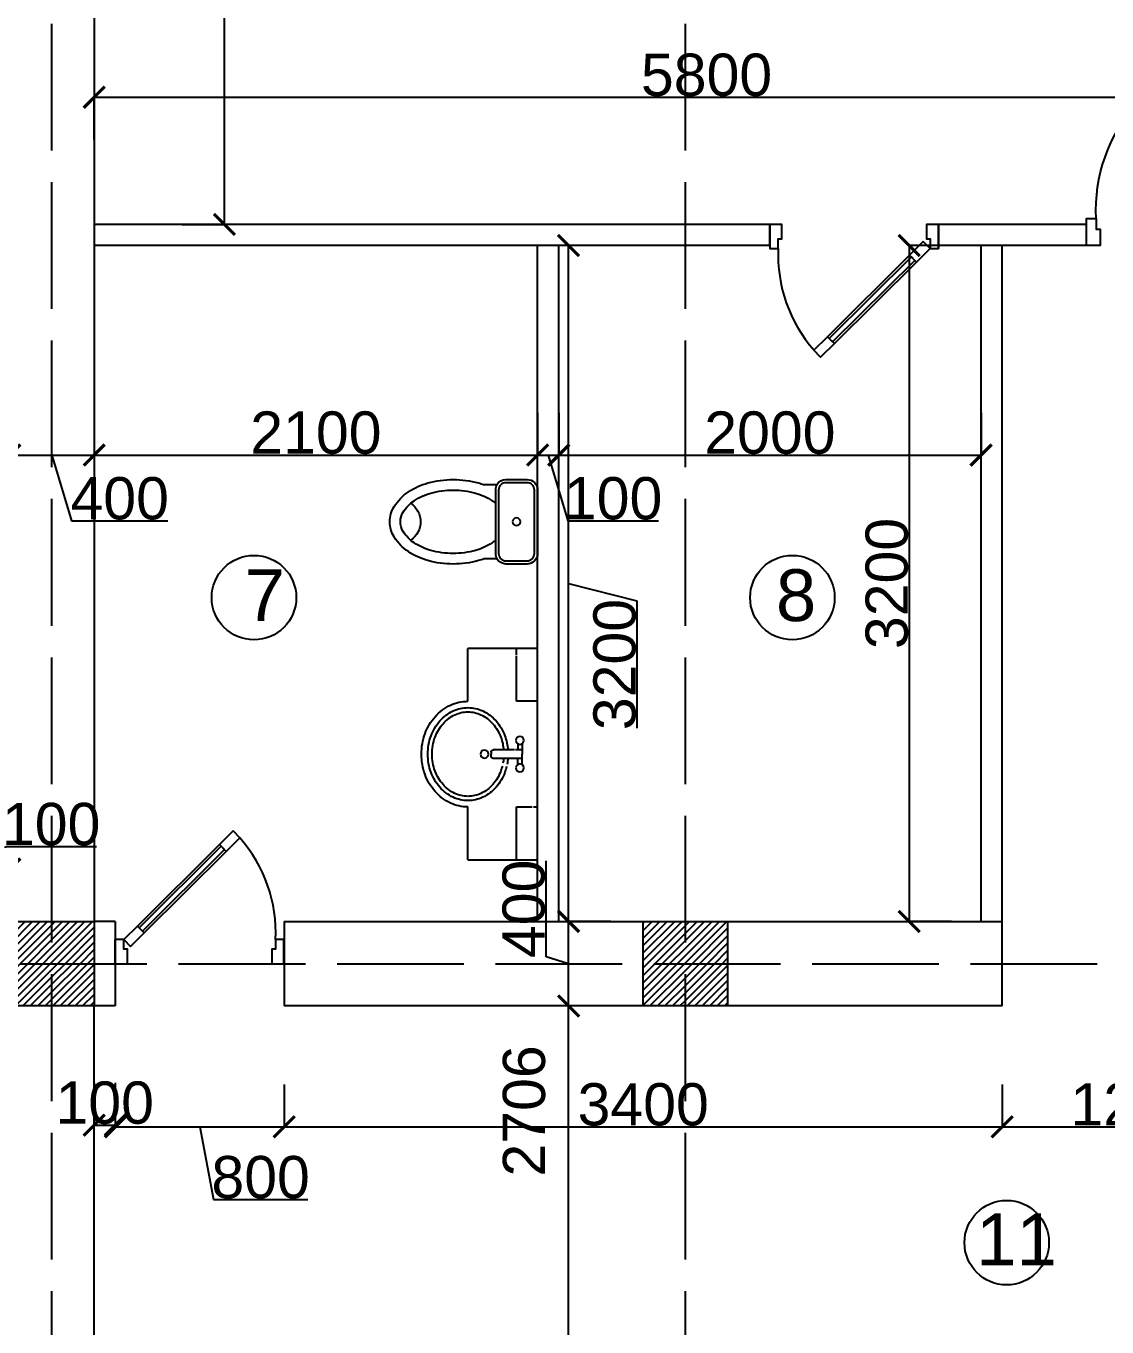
# Model space of a CAD drawing. Header units: millimetres. Extents: x -4280 to 435011, y -161394 to 27828.
# Drawn here: x 16597 to 21716, y 10989 to 17148 of the extents above; entities that cross this region are included whole.
import ezdxf

# ---------------------------------------------------------------- set-up
doc = ezdxf.new("R2010")
doc.units = ezdxf.units.MM
doc.header["$MEASUREMENT"] = 0
doc.linetypes.add('ACAD_ISO02W100', pattern=[15, 12, -3])
for name, color, linetype in [('Fasad bokovoy', 7, 'Continuous'), ('Plan 1', 7, 'Continuous'), ('SANTEH', 7, 'Continuous')]:
    doc.layers.add(name, color=color, linetype=linetype)
doc.styles.get("Standard").update_dxf_attribs({"font": 'arial.ttf'})
doc.dimstyles.new('GOST', dxfattribs={"dimtxt": 200, "dimasz": 100, "dimexe": 0.18, "dimexo": 0.06, "dimgap": 3, "dimtad": 1, "dimdec": 0, "dimzin": 0, "dimdsep": 46, "dimtxsty": 'Standard', "dimblk": 'ARCHTICK', "dimcen": 0.09, "dimclrt": 256, "dimadec": 0, "dimazin": 0, "dimtfac": 1, "dimtdec": 0, "dimtofl": 0, "dimtmove": 0, "dimatfit": 3, "dimldrblk": 'ARCHTICK', "dimfxl": 200, "dimfxlon": 1, "dimtolj": 1, "dimtzin": 0, "dimarcsym": 0})
pattern_1 = [(45, (58686.625, 2995.274), (-17.67767, 17.67767), [])]

# ---------------------------------------------------------------- blocks, each defined once
blk = doc.blocks.new('A$C3C032968')
for p, q in [((0, 0), (0, 100)), ((0, 100), (0, 0)), ((700, 0), (700, 100)), ((700, 0), (700, 100))]:
    blk.add_line(p, q)
for points in [[(517.5, 522.4), (460.7, 466.1), (432.5, 494.5), (489.3, 550.8)], [(120, 128), (460.7, 466.1), (432.5, 494.5), (91.8, 156.4)], [(112.9, 135.1), (453.6, 473.2), (439.5, 487.4), (98.8, 149.3)], [(63.2, 71.6), (120, 128), (91.8, 156.4), (35, 100)], [(35, 100), (0, 100), (0, 0), (50, 0), (50, 50), (50, 60), (35, 60)], [(665, 100), (665, 60), (650, 60), (650, 50), (650, 0), (700, 0), (700, 100)]]:
    blk.add_lwpolyline(points, close=True)
blk.add_arc((72.4, 128.7), 593.3, 357.2313, 41.4937)
blk = doc.blocks.new('K10-44')
for points in [[(-182, 222.6, 0.020439), (-174, 197.6), (-174, 134.8, 0.262987), (-198.2, 92), (-198.2, -8, 0.414214), (-148.2, -58), (151.8, -58, 0.414214), (201.8, -8), (201.8, 92, 0.262987), (177.6, 134.8), (177.6, 197.6, 0.020439), (185.6, 222.6, 0.067459), (201.8, 342, 0.067459), (185.6, 461.3, 0.079812), (143.2, 554.1, 0.107118), (73.7, 621.5, 0.139889), (1.8, 642, 0.139889), (-70.1, 621.5, 0.107118), (-139.6, 554.1, 0.079812), (-182, 461.3, 0.067459), (-198.2, 342, 0.067459)], [(-148.2, 127), (151.8, 127, -0.414214), (186.8, 92), (186.8, -8, -0.414214), (151.8, -43), (-148.2, -43, -0.414214), (-183.2, -8), (-183.2, 92, -0.414214)]]:
    blk.add_lwpolyline(points, format="xyb", close=True)
for points in [[(89.9, 142, 0.027307), (101.6, 157.6, 0.079812), (137.4, 235.9, 0.067459), (151.8, 342, 0.067459), (137.4, 448, 0.079812), (101.6, 526.4, 0.107118), (47.3, 579, 0.139889), (1.8, 592, 0.139889), (-43.7, 579, 0.107118), (-98, 526.4, 0.079812), (-133.8, 448, 0.067459), (-148.2, 342, 0.067459), (-133.8, 235.9, 0.079812), (-98, 157.6, 0.027307), (-86.4, 142, 0.139889)], [(-174, 134.8, -0.136371), (-148.2, 142), (151.8, 142, -0.136371), (177.6, 134.8)]]:
    blk.add_lwpolyline(points, format="xyb")
blk.add_circle((1.8, 42), 18.3)
blk.add_arc((1.8, 601.6), 105.3, 213.89944, 326.10056)
blk = doc.blocks.new('s_20')
at = {"layer": 'SANTEH'}
for p, q in [((-1000, 0), (0, 0)), ((-1000, -330), (-1000, 0)), ((-750, -19.1), (-750, 0)), ((-250, 0), (-250, -100)), ((0, 0), (0, -330)), ((-750, -100), (-750, -25.2)), ((-1000, -100), (-750, -100)), ((-549.4, -73.3), (-500, -73.3)), ((-548.8, -93.3), (-520, -93.3)), ((-520, -73.3), (-520, -210.3)), ((-450.6, -73.3), (-500, -73.3)), ((-480, -73.3), (-480, -105)), ((-451.2, -93.3), (-480, -93.3)), ((-480, -109.1), (-480, -210.3)), ((-250, -100), (-34.7, -100)), ((-30.6, -100), (0, -100)), ((-510, -220.3), (-500, -220.3)), ((-490, -220.3), (-500, -220.3)), ((-1000, -330), (-750, -330)), ((-250, -330), (0, -330))]:
    blk.add_line(p, q, dxfattribs=at)
for points in [[(-720, -330, 0.110429), (-704.4, -400, 0.102661), (-657, -463, 0.093298), (-586.8, -504.7, 0.087608), (-500, -520, 0.087608), (-413.2, -504.7, 0.093298), (-343, -463, 0.102661), (-295.6, -400, 0.110429), (-280, -330, 0.110429), (-295.6, -260, 0.102661), (-343, -197, 0.093298), (-413.2, -155.3, 0.067743), (-480, -140.8, 0.087608)], [(-558.6, -146.9, 0.02908), (-586.8, -155.3, 0.093298), (-657, -197, 0.102661), (-704.4, -260, 0.110429), (-720, -330, 0.110429)], [(-700, -330, 0.110429), (-686.3, -391.5, 0.102661), (-643.7, -448, 0.093298), (-580, -485.9, 0.087608), (-500, -500, 0.087608), (-420, -485.9, 0.093298), (-356.3, -448, 0.102661), (-313.7, -391.5, 0.110429), (-300, -330, 0.110429), (-313.7, -268.5, 0.102661), (-356.3, -212, 0.093298), (-420, -174.1, 0.06604), (-480, -160.9, 0.087608)], [(-557.1, -167.1, 0.02562), (-580, -174.1, 0.093298), (-643.7, -212, 0.102661), (-686.3, -268.5, 0.110429), (-700, -330, 0.110429)], [(-520, -140.8, 0.028703), (-548.8, -144.7, 0.093298)], [(-520, -160.9, 0.024746), (-542.9, -164, 0.093298)], [(-750, -330, 0.110429), (-731.5, -412.8, 0.102661), (-676.8, -485.6, 0.093298), (-597.1, -532.9, 0.087608), (-500, -550, 0.087608), (-402.9, -532.9, 0.093298), (-323.2, -485.6, 0.102661), (-268.5, -412.8, 0.110429), (-250, -330, 0.110429)]]:
    blk.add_lwpolyline(points, format="xyb", dxfattribs=at)
for centre in [(-565.1, -83.8), (-434.9, -83.8), (-500, -251.8)]:
    blk.add_circle(centre, 18.9, dxfattribs=at)
for centre, start, end in [((-510, -210.3), 180, 270), ((-490, -210.3), 270, 0)]:
    blk.add_arc(centre, 10, start, end, dxfattribs=at)
blk = doc.blocks.new('_ArchTick')
at = {"color": 0, "linetype": 'ByBlock', "const_width": 0.15}
blk.add_lwpolyline([(-0.5, -0.5), (0.5, 0.5)], dxfattribs=at)
blk = doc.blocks.new('*D17')
at = {"layer": 'Defpoints', "color": 0, "transparency": 16777216}
for p in [(28919.5, 23709.1), (4519.5, 12709.1), (28919.5, 12709.1)]:
    blk.add_point(p, dxfattribs=at)
at = {"layer": 'Plan 1', "color": 0, "lineweight": -2, "transparency": 16777216}
for p, q in [((4519.5, 23509.1), (4519.5, 23709.3)), ((4519.5, 23709.1), (28919.5, 23709.1)), ((28919.5, 23509.1), (28919.5, 23709.3))]:
    blk.add_line(p, q, dxfattribs=at)
at = {"layer": 'Plan 1', "color": 0, "lineweight": -2, "transparency": 16777216, "xscale": 100, "yscale": 100, "zscale": 100, "rotation": 180}
blk.add_blockref('_ArchTick', (4519.5, 23709.1), dxfattribs=at)
at = {"layer": 'Plan 1', "color": 0, "lineweight": -2, "transparency": 16777216, "xscale": 100, "yscale": 100, "zscale": 100}
blk.add_blockref('_ArchTick', (28919.5, 23709.1), dxfattribs=at)
at = {"layer": 'Plan 1', "transparency": 16777216, "insert": (16719.5, 23814.3), "char_height": 200, "attachment_point": 5}
blk.add_mtext('\\A1;24400', dxfattribs=at)
blk = doc.blocks.new('*D383')
at = {"layer": 'Defpoints', "color": 0, "transparency": 16777216}
for p in [(16519.5, 16109.1), (16919.5, 16109.1), (16919.5, 15117.1)]:
    blk.add_point(p, dxfattribs=at)
at = {"layer": 'Fasad bokovoy', "color": 0, "lineweight": -2, "transparency": 16777216}
for p, q in [((16519.5, 15317.1), (16519.5, 15116.9)), ((16919.5, 15317.1), (16919.5, 15116.9)), ((16519.5, 15117.1), (16919.5, 15117.1)), ((16719.5, 15117.1), (16812.8, 14806.1)), ((16812.8, 14806.1), (17268.1, 14806.1))]:
    blk.add_line(p, q, dxfattribs=at)
at = {"layer": 'Fasad bokovoy', "color": 0, "lineweight": -2, "transparency": 16777216, "xscale": 100, "yscale": 100, "zscale": 100, "rotation": 180}
blk.add_blockref('_ArchTick', (16519.5, 15117.1), dxfattribs=at)
at = {"layer": 'Fasad bokovoy', "color": 0, "lineweight": -2, "transparency": 16777216, "xscale": 100, "yscale": 100, "zscale": 100}
blk.add_blockref('_ArchTick', (16919.5, 15117.1), dxfattribs=at)
at = {"layer": 'Fasad bokovoy', "transparency": 16777216, "insert": (17040.4, 14911.2), "char_height": 200, "attachment_point": 5}
blk.add_mtext('\\A1;400', dxfattribs=at)
blk = doc.blocks.new('*D384')
at = {"layer": 'Defpoints', "color": 0, "transparency": 16777216}
for p in [(16919.5, 16109.1), (19019.5, 16109.1), (19019.5, 15117.1)]:
    blk.add_point(p, dxfattribs=at)
at = {"layer": 'Fasad bokovoy', "color": 0, "lineweight": -2, "transparency": 16777216}
for p, q in [((16919.5, 15317.1), (16919.5, 15116.9)), ((19019.5, 15317.1), (19019.5, 15116.9)), ((16919.5, 15117.1), (19019.5, 15117.1))]:
    blk.add_line(p, q, dxfattribs=at)
at = {"layer": 'Fasad bokovoy', "color": 0, "lineweight": -2, "transparency": 16777216, "xscale": 100, "yscale": 100, "zscale": 100, "rotation": 180}
blk.add_blockref('_ArchTick', (16919.5, 15117.1), dxfattribs=at)
at = {"layer": 'Fasad bokovoy', "color": 0, "lineweight": -2, "transparency": 16777216, "xscale": 100, "yscale": 100, "zscale": 100}
blk.add_blockref('_ArchTick', (19019.5, 15117.1), dxfattribs=at)
at = {"layer": 'Fasad bokovoy', "transparency": 16777216, "insert": (17969.5, 15222.2), "char_height": 200, "attachment_point": 5}
blk.add_mtext('\\A1;2100', dxfattribs=at)
blk = doc.blocks.new('*D385')
at = {"layer": 'Defpoints', "color": 0, "transparency": 16777216}
for p in [(19019.5, 16109.1), (19119.5, 16109.1), (19119.5, 15117.1)]:
    blk.add_point(p, dxfattribs=at)
at = {"layer": 'Fasad bokovoy', "color": 0, "lineweight": -2, "transparency": 16777216}
for p, q in [((19019.5, 15317.1), (19019.5, 15116.9)), ((19119.5, 15317.1), (19119.5, 15116.9)), ((19019.5, 15117.1), (19119.5, 15117.1)), ((19069.5, 15117.1), (19162.8, 14806.1)), ((19162.8, 14806.1), (19591.2, 14806.1))]:
    blk.add_line(p, q, dxfattribs=at)
at = {"layer": 'Fasad bokovoy', "color": 0, "lineweight": -2, "transparency": 16777216, "xscale": 100, "yscale": 100, "zscale": 100, "rotation": 180}
blk.add_blockref('_ArchTick', (19019.5, 15117.1), dxfattribs=at)
at = {"layer": 'Fasad bokovoy', "color": 0, "lineweight": -2, "transparency": 16777216, "xscale": 100, "yscale": 100, "zscale": 100}
blk.add_blockref('_ArchTick', (19119.5, 15117.1), dxfattribs=at)
at = {"layer": 'Fasad bokovoy', "transparency": 16777216, "insert": (19377, 14911.2), "char_height": 200, "attachment_point": 5}
blk.add_mtext('\\A1;100', dxfattribs=at)
blk = doc.blocks.new('*D386')
at = {"layer": 'Defpoints', "color": 0, "transparency": 16777216}
for p in [(19119.5, 16109.1), (21119.5, 16109.1), (21119.5, 15117.1)]:
    blk.add_point(p, dxfattribs=at)
at = {"layer": 'Fasad bokovoy', "color": 0, "lineweight": -2, "transparency": 16777216}
for p, q in [((19119.5, 15317.1), (19119.5, 15116.9)), ((21119.5, 15317.1), (21119.5, 15116.9)), ((19119.5, 15117.1), (21119.5, 15117.1))]:
    blk.add_line(p, q, dxfattribs=at)
at = {"layer": 'Fasad bokovoy', "color": 0, "lineweight": -2, "transparency": 16777216, "xscale": 100, "yscale": 100, "zscale": 100, "rotation": 180}
blk.add_blockref('_ArchTick', (19119.5, 15117.1), dxfattribs=at)
at = {"layer": 'Fasad bokovoy', "color": 0, "lineweight": -2, "transparency": 16777216, "xscale": 100, "yscale": 100, "zscale": 100}
blk.add_blockref('_ArchTick', (21119.5, 15117.1), dxfattribs=at)
at = {"layer": 'Fasad bokovoy', "transparency": 16777216, "insert": (20119.5, 15222.2), "char_height": 200, "attachment_point": 5}
blk.add_mtext('\\A1;2000', dxfattribs=at)
blk = doc.blocks.new('*D388')
at = {"layer": 'Defpoints', "color": 0, "transparency": 16777216}
for p in [(19166.3, 12509.1), (19519.5, 12509.1), (19519.5, 9803.5)]:
    blk.add_point(p, dxfattribs=at)
at = {"layer": 'Fasad bokovoy', "color": 0, "lineweight": -2, "transparency": 16777216}
for p, q in [((19366.3, 12509.1), (19166.1, 12509.1)), ((19166.3, 9803.5), (19166.3, 12509.1)), ((19366.3, 9803.5), (19166.1, 9803.5))]:
    blk.add_line(p, q, dxfattribs=at)
at = {"layer": 'Fasad bokovoy', "color": 0, "lineweight": -2, "transparency": 16777216, "xscale": 100, "yscale": 100, "zscale": 100}
for p, rotation in [((19166.3, 12509.1), 90), ((19166.3, 9803.5), 270)]:
    blk.add_blockref('_ArchTick', p, dxfattribs=dict(at, rotation=rotation))
at = {"layer": 'Fasad bokovoy', "transparency": 16777216, "insert": (18956.1, 12012.2), "char_height": 200, "attachment_point": 5, "rotation": 90}
blk.add_mtext('\\A1;2706', dxfattribs=at)
blk = doc.blocks.new('*D389')
at = {"layer": 'Defpoints', "color": 0, "transparency": 16777216}
for p in [(19166.3, 12909.1), (19519.5, 12909.1), (19519.5, 12509.1)]:
    blk.add_point(p, dxfattribs=at)
at = {"layer": 'Fasad bokovoy', "color": 0, "lineweight": -2, "transparency": 16777216}
for p, q in [((19059.5, 12741.2), (19059.5, 13196.4)), ((19366.3, 12909.1), (19166.1, 12909.1)), ((19166.3, 12509.1), (19166.3, 12909.1)), ((19166.3, 12709.1), (19059.5, 12741.2)), ((19366.3, 12509.1), (19166.1, 12509.1))]:
    blk.add_line(p, q, dxfattribs=at)
at = {"layer": 'Fasad bokovoy', "color": 0, "lineweight": -2, "transparency": 16777216, "xscale": 100, "yscale": 100, "zscale": 100}
for p, rotation in [((19166.3, 12909.1), 90), ((19166.3, 12509.1), 270)]:
    blk.add_blockref('_ArchTick', p, dxfattribs=dict(at, rotation=rotation))
at = {"layer": 'Fasad bokovoy', "transparency": 16777216, "insert": (18954.4, 12968.8), "char_height": 200, "attachment_point": 5, "rotation": 90}
blk.add_mtext('\\A1;400', dxfattribs=at)
blk = doc.blocks.new('*D390')
at = {"layer": 'Defpoints', "color": 0, "transparency": 16777216}
for p in [(19166.1, 16109.1), (19166.1, 16109.1), (19166.1, 12909.1)]:
    blk.add_point(p, dxfattribs=at)
at = {"layer": 'Fasad bokovoy', "color": 0, "lineweight": -2, "transparency": 16777216}
for p, q in [((19166.1, 16109.1), (19166.3, 16109.1)), ((19166.1, 12909.1), (19166.1, 16109.1)), ((19166.1, 14509.1), (19489.9, 14426.7)), ((19489.9, 14426.7), (19489.9, 13824.2)), ((19166.1, 12909.1), (19166.3, 12909.1))]:
    blk.add_line(p, q, dxfattribs=at)
at = {"layer": 'Fasad bokovoy', "color": 0, "lineweight": -2, "transparency": 16777216, "xscale": 100, "yscale": 100, "zscale": 100}
for p, rotation in [((19166.1, 16109.1), 90), ((19166.1, 12909.1), 270)]:
    blk.add_blockref('_ArchTick', p, dxfattribs=dict(at, rotation=rotation))
at = {"layer": 'Fasad bokovoy', "transparency": 16777216, "insert": (19384.8, 14125.4), "char_height": 200, "attachment_point": 5, "rotation": 90}
blk.add_mtext('\\A1;3200', dxfattribs=at)
blk = doc.blocks.new('*D393')
at = {"layer": 'Defpoints', "color": 0, "transparency": 16777216}
for p in [(21119.5, 16109.1), (20779.1, 12909.1), (21119.5, 12909.1)]:
    blk.add_point(p, dxfattribs=at)
at = {"layer": 'Fasad bokovoy', "color": 0, "lineweight": -2, "transparency": 16777216}
for p, q in [((20979.1, 16109.1), (20778.9, 16109.1)), ((20779.1, 16109.1), (20779.1, 12909.1)), ((20979.1, 12909.1), (20778.9, 12909.1))]:
    blk.add_line(p, q, dxfattribs=at)
at = {"layer": 'Fasad bokovoy', "color": 0, "lineweight": -2, "transparency": 16777216, "xscale": 100, "yscale": 100, "zscale": 100}
for p, rotation in [((20779.1, 16109.1), 90), ((20779.1, 12909.1), 270)]:
    blk.add_blockref('_ArchTick', p, dxfattribs=dict(at, rotation=rotation))
at = {"layer": 'Fasad bokovoy', "transparency": 16777216, "insert": (20673.9, 14509.1), "char_height": 200, "attachment_point": 5, "rotation": 90}
blk.add_mtext('\\A1;3200', dxfattribs=at)
blk = doc.blocks.new('*D581')
at = {"layer": 'Defpoints', "color": 0, "transparency": 16777216}
for p in [(16919.5, 20509.1), (17536.4, 20509.1), (16919.5, 16209.1)]:
    blk.add_point(p, dxfattribs=at)
at = {"layer": 'Fasad bokovoy', "color": 0, "lineweight": -2, "transparency": 16777216}
for p, q in [((17336.4, 20509.1), (17536.6, 20509.1)), ((17536.4, 16209.1), (17536.4, 20509.1)), ((17336.4, 16209.1), (17536.6, 16209.1))]:
    blk.add_line(p, q, dxfattribs=at)
at = {"layer": 'Fasad bokovoy', "color": 0, "lineweight": -2, "transparency": 16777216, "xscale": 100, "yscale": 100, "zscale": 100}
for p, rotation in [((17536.4, 20509.1), 90), ((17536.4, 16209.1), 270)]:
    blk.add_blockref('_ArchTick', p, dxfattribs=dict(at, rotation=rotation))
at = {"layer": 'Fasad bokovoy', "transparency": 16777216, "insert": (17431.2, 18359.1), "char_height": 200, "attachment_point": 5, "rotation": 90}
blk.add_mtext('\\A1;4300', dxfattribs=at)
blk = doc.blocks.new('*D586')
at = {"layer": 'Defpoints', "color": 0, "transparency": 16777216}
for p in [(22719.5, 16811), (16919.5, 16209.1), (22719.5, 16209.1)]:
    blk.add_point(p, dxfattribs=at)
at = {"layer": 'Fasad bokovoy', "color": 0, "lineweight": -2, "transparency": 16777216}
for p, q in [((16919.5, 16611), (16919.5, 16811.1)), ((16919.5, 16811), (22719.5, 16811)), ((22719.5, 16611), (22719.5, 16811.1))]:
    blk.add_line(p, q, dxfattribs=at)
at = {"layer": 'Fasad bokovoy', "color": 0, "lineweight": -2, "transparency": 16777216, "xscale": 100, "yscale": 100, "zscale": 100, "rotation": 180}
blk.add_blockref('_ArchTick', (16919.5, 16811), dxfattribs=at)
at = {"layer": 'Fasad bokovoy', "color": 0, "lineweight": -2, "transparency": 16777216, "xscale": 100, "yscale": 100, "zscale": 100}
blk.add_blockref('_ArchTick', (22719.5, 16811), dxfattribs=at)
at = {"layer": 'Fasad bokovoy', "transparency": 16777216, "insert": (19819.5, 16916.1), "char_height": 200, "attachment_point": 5}
blk.add_mtext('\\A1;5800', dxfattribs=at)
blk = doc.blocks.new('*D611')
at = {"layer": 'Defpoints', "color": 0, "transparency": 16777216}
for p in [(16519.5, 13157), (16419.5, 12909.1), (16519.5, 12909.1)]:
    blk.add_point(p, dxfattribs=at)
at = {"layer": 'Fasad bokovoy', "color": 0, "lineweight": -2, "transparency": 16777216}
for p, q in [((16469.5, 13157), (16501.5, 13263.8)), ((16501.5, 13263.8), (16929.9, 13263.8)), ((16419.5, 12957), (16419.5, 13157.2)), ((16419.5, 13157), (16519.5, 13157)), ((16519.5, 12957), (16519.5, 13157.2))]:
    blk.add_line(p, q, dxfattribs=at)
at = {"layer": 'Fasad bokovoy', "color": 0, "lineweight": -2, "transparency": 16777216, "xscale": 100, "yscale": 100, "zscale": 100, "rotation": 180}
blk.add_blockref('_ArchTick', (16419.5, 13157), dxfattribs=at)
at = {"layer": 'Fasad bokovoy', "color": 0, "lineweight": -2, "transparency": 16777216, "xscale": 100, "yscale": 100, "zscale": 100}
blk.add_blockref('_ArchTick', (16519.5, 13157), dxfattribs=at)
at = {"layer": 'Fasad bokovoy', "transparency": 16777216, "insert": (16715.7, 13369), "char_height": 200, "attachment_point": 5}
blk.add_mtext('\\A1;100', dxfattribs=at)
blk = doc.blocks.new('*D615')
at = {"layer": 'Defpoints', "color": 0, "transparency": 16777216}
for p in [(16919.5, 12509.1), (17019.5, 12509.1), (17019.5, 11945.1)]:
    blk.add_point(p, dxfattribs=at)
at = {"layer": 'Fasad bokovoy', "color": 0, "lineweight": -2, "transparency": 16777216}
for p, q in [((16919.5, 12145.1), (16919.5, 11944.9)), ((17019.5, 12145.1), (17019.5, 11944.9)), ((16919.5, 11945.1), (17019.5, 11945.1))]:
    blk.add_line(p, q, dxfattribs=at)
at = {"layer": 'Fasad bokovoy', "color": 0, "lineweight": -2, "transparency": 16777216, "xscale": 100, "yscale": 100, "zscale": 100, "rotation": 180}
blk.add_blockref('_ArchTick', (16919.5, 11945.1), dxfattribs=at)
at = {"layer": 'Fasad bokovoy', "color": 0, "lineweight": -2, "transparency": 16777216, "xscale": 100, "yscale": 100, "zscale": 100}
blk.add_blockref('_ArchTick', (17019.5, 11945.1), dxfattribs=at)
at = {"layer": 'Fasad bokovoy', "transparency": 16777216, "insert": (16969.5, 12050.2), "char_height": 200, "attachment_point": 5}
blk.add_mtext('\\A1;100', dxfattribs=at)
blk = doc.blocks.new('*D616')
at = {"layer": 'Defpoints', "color": 0, "transparency": 16777216}
for p in [(17019.5, 12509.1), (17819.5, 12509.1), (17819.5, 11936.9)]:
    blk.add_point(p, dxfattribs=at)
at = {"layer": 'Fasad bokovoy', "color": 0, "lineweight": -2, "transparency": 16777216}
for p, q in [((17019.5, 12136.9), (17019.5, 11936.8)), ((17819.5, 12136.9), (17819.5, 11936.8)), ((17019.5, 11936.9), (17819.5, 11936.9)), ((17419.5, 11936.9), (17483.9, 11592.4)), ((17483.9, 11592.4), (17931.4, 11592.4))]:
    blk.add_line(p, q, dxfattribs=at)
at = {"layer": 'Fasad bokovoy', "color": 0, "lineweight": -2, "transparency": 16777216, "xscale": 100, "yscale": 100, "zscale": 100, "rotation": 180}
blk.add_blockref('_ArchTick', (17019.5, 11936.9), dxfattribs=at)
at = {"layer": 'Fasad bokovoy', "color": 0, "lineweight": -2, "transparency": 16777216, "xscale": 100, "yscale": 100, "zscale": 100}
blk.add_blockref('_ArchTick', (17819.5, 11936.9), dxfattribs=at)
at = {"layer": 'Fasad bokovoy', "transparency": 16777216, "insert": (17707.7, 11697.5), "char_height": 200, "attachment_point": 5}
blk.add_mtext('\\A1;800', dxfattribs=at)
blk = doc.blocks.new('*D617')
at = {"layer": 'Defpoints', "color": 0, "transparency": 16777216}
for p in [(17819.5, 12509.1), (21219.5, 12509.1), (21219.5, 11936.9)]:
    blk.add_point(p, dxfattribs=at)
at = {"layer": 'Fasad bokovoy', "color": 0, "lineweight": -2, "transparency": 16777216}
for p, q in [((17819.5, 12136.9), (17819.5, 11936.8)), ((21219.5, 12136.9), (21219.5, 11936.8)), ((17819.5, 11936.9), (21219.5, 11936.9))]:
    blk.add_line(p, q, dxfattribs=at)
at = {"layer": 'Fasad bokovoy', "color": 0, "lineweight": -2, "transparency": 16777216, "xscale": 100, "yscale": 100, "zscale": 100, "rotation": 180}
blk.add_blockref('_ArchTick', (17819.5, 11936.9), dxfattribs=at)
at = {"layer": 'Fasad bokovoy', "color": 0, "lineweight": -2, "transparency": 16777216, "xscale": 100, "yscale": 100, "zscale": 100}
blk.add_blockref('_ArchTick', (21219.5, 11936.9), dxfattribs=at)
at = {"layer": 'Fasad bokovoy', "transparency": 16777216, "insert": (19519.5, 12042.1), "char_height": 200, "attachment_point": 5}
blk.add_mtext('\\A1;3400', dxfattribs=at)
blk = doc.blocks.new('*D618')
at = {"layer": 'Defpoints', "color": 0, "transparency": 16777216}
for p in [(21219.5, 12509.1), (22487.8, 11936.9), (22487.8, 11109.1)]:
    blk.add_point(p, dxfattribs=at)
at = {"layer": 'Fasad bokovoy', "color": 0, "lineweight": -2, "transparency": 16777216}
for p, q in [((21219.5, 12136.9), (21219.5, 11936.8)), ((21219.5, 11936.9), (22487.8, 11936.9)), ((22487.8, 11736.9), (22487.8, 11937.1))]:
    blk.add_line(p, q, dxfattribs=at)
at = {"layer": 'Fasad bokovoy', "color": 0, "lineweight": -2, "transparency": 16777216, "xscale": 100, "yscale": 100, "zscale": 100, "rotation": 180}
blk.add_blockref('_ArchTick', (21219.5, 11936.9), dxfattribs=at)
at = {"layer": 'Fasad bokovoy', "color": 0, "lineweight": -2, "transparency": 16777216, "xscale": 100, "yscale": 100, "zscale": 100}
blk.add_blockref('_ArchTick', (22487.8, 11936.9), dxfattribs=at)
at = {"layer": 'Fasad bokovoy', "transparency": 16777216, "insert": (21853.7, 12042.1), "char_height": 200, "attachment_point": 5}
blk.add_mtext('\\A1;1268', dxfattribs=at)

msp = doc.modelspace()

# ---------------------------------------------------------------- hatches: boundary and pattern name
at = {"layer": 'Plan 1'}
h = msp.add_hatch(dxfattribs=at)
h.set_pattern_fill('ANSI31', color=1, scale=200)
h.set_pattern_definition(pattern_1)
h.paths.add_polyline_path([(10519.5, 12709.1), (10519.5, 12909.1), (10319.5, 12909.1), (10319.5, 12709.1)], flags=16)
h.paths.add_polyline_path([(10319.5, 12909.1), (10319.5, 12709.1), (10719.5, 12709.1), (10719.5, 12909.1)], flags=17)
h.paths.add_polyline_path([(10319.5, 12509.1), (10519.5, 12509.1), (10519.5, 12909.1), (10319.5, 12909.1)], flags=17)
h.paths.add_polyline_path([(10719.5, 12909.1), (10319.5, 12909.1), (10319.5, 12509.1), (10719.5, 12509.1)])
h.paths.add_polyline_path([(13719.5, 12909.1), (13519.5, 12909.1), (13519.5, 12709.1), (13719.5, 12709.1)], flags=16)
h.paths.add_polyline_path([(13919.5, 12709.1), (13919.5, 12909.1), (13519.5, 12909.1), (13519.5, 12709.1)], flags=17)
h.paths.add_polyline_path([(13519.5, 12509.1), (13719.5, 12509.1), (13719.5, 12909.1), (13519.5, 12909.1)], flags=17)
h.paths.add_polyline_path([(13919.5, 12909.1), (13519.5, 12909.1), (13519.5, 12509.1), (13919.5, 12509.1)])
h.paths.add_polyline_path([(16519.5, 12909.1), (16519.5, 12709.1), (16719.5, 12709.1), (16719.5, 12909.1)], flags=16)
h.paths.add_polyline_path([(16919.5, 12909.1), (16519.5, 12909.1), (16519.5, 12709.1), (16919.5, 12709.1)], flags=17)
h.paths.add_polyline_path([(16719.5, 12909.1), (16519.5, 12909.1), (16519.5, 12509.1), (16719.5, 12509.1)], flags=16)
h.paths.add_polyline_path([(16919.5, 12909.1), (16519.5, 12909.1), (16519.5, 12509.1), (16919.5, 12509.1)])
h.paths.add_polyline_path([(19719.5, 12909.1), (19519.5, 12909.1), (19519.5, 12709.1), (19719.5, 12709.1)], flags=16)
h.paths.add_polyline_path([(19919.5, 12909.1), (19519.5, 12909.1), (19519.5, 12709.1), (19919.5, 12709.1)], flags=17)
h.paths.add_polyline_path([(19719.5, 12909.1), (19519.5, 12909.1), (19519.5, 12509.1), (19719.5, 12509.1)], flags=16)
h.paths.add_polyline_path([(19919.5, 12909.1), (19519.5, 12909.1), (19519.5, 12509.1), (19919.5, 12509.1)])
h.paths.add_polyline_path([(22919.5, 12909.1), (22719.5, 12909.1), (22719.5, 12709.1), (22919.5, 12709.1)], flags=16)
h.paths.add_polyline_path([(22719.5, 12909.1), (22719.5, 12709.1), (23119.5, 12709.1), (23119.5, 12909.1)], flags=17)
h.paths.add_polyline_path([(22719.5, 12509.1), (22919.5, 12509.1), (22919.5, 12909.1), (22719.5, 12909.1)], flags=17)
h.paths.add_polyline_path([(23119.5, 12909.1), (22719.5, 12909.1), (22719.5, 12509.1), (23119.5, 12509.1)])
h.paths.add_polyline_path([(27119.5, 12909.1), (27119.5, 12709.1), (27319.5, 12709.1), (27319.5, 12909.1)], flags=0)
h.paths.add_polyline_path([(27519.5, 12709.1), (27519.5, 12909.1), (27319.5, 12909.1), (27319.5, 12709.1)], flags=17)
h.paths.add_polyline_path([(27319.5, 12909.1), (27119.5, 12909.1), (27119.5, 12509.1), (27319.5, 12509.1)], flags=16)
h.paths.add_polyline_path([(27519.5, 12909.1), (27119.5, 12909.1), (27119.5, 12509.1), (27519.5, 12509.1)])
h.paths.add_polyline_path([(27319.5, 6509.1), (27319.5, 6709.1), (27119.5, 6709.1), (27119.5, 6509.1)], flags=0)
h.paths.add_polyline_path([(27519.5, 6509.1), (27519.5, 6709.1), (27119.5, 6709.1), (27119.5, 6509.1)], flags=0)
h.paths.add_polyline_path([(27319.5, 6709.1), (27119.5, 6709.1), (27119.5, 6309.1), (27319.5, 6309.1)], flags=16)
h.paths.add_polyline_path([(27519.5, 6709.1), (27119.5, 6709.1), (27119.5, 6309.1), (27519.5, 6309.1)])
h.paths.add_polyline_path([(22919.5, 6709.1), (22719.5, 6709.1), (22719.5, 6509.1), (22919.5, 6509.1)], flags=16)
h.paths.add_polyline_path([(23119.5, 6509.1), (23119.5, 6709.1), (22719.5, 6709.1), (22719.5, 6509.1)], flags=17)
h.paths.add_polyline_path([(22919.5, 6709.1), (22719.5, 6709.1), (22719.5, 6309.1), (22919.5, 6309.1)], flags=0)
h.paths.add_polyline_path([(23119.5, 6309.1), (23119.5, 6709.1), (22719.5, 6709.1), (22719.5, 6309.1)])
h.paths.add_polyline_path([(19519.5, 4709.1), (19519.5, 4509.1), (19719.5, 4509.1), (19719.5, 4709.1)], flags=0)
h.paths.add_polyline_path([(19719.5, 4509.1), (19919.5, 4509.1), (19919.5, 4709.1), (19719.5, 4709.1)], flags=16)
h.paths.add_polyline_path([(19719.5, 4709.1), (19519.5, 4709.1), (19519.5, 4309.1), (19719.5, 4309.1)], flags=0)
h.paths.add_polyline_path([(19919.5, 4709.1), (19519.5, 4709.1), (19519.5, 4309.1), (19919.5, 4309.1)])
h.paths.add_polyline_path([(16719.5, 4509.1), (16719.5, 4709.1), (16519.5, 4709.1), (16519.5, 4509.1)], flags=16)
h.paths.add_polyline_path([(16919.5, 4509.1), (16919.5, 4709.1), (16519.5, 4709.1), (16519.5, 4509.1)], flags=17)
h.paths.add_polyline_path([(16719.5, 4709.1), (16519.5, 4709.1), (16519.5, 4309.1), (16719.5, 4309.1)], flags=16)
h.paths.add_polyline_path([(16919.5, 4309.1), (16919.5, 4709.1), (16519.5, 4709.1), (16519.5, 4309.1)])
h.paths.add_polyline_path([(13519.5, 4709.1), (13519.5, 4509.1), (13719.5, 4509.1), (13719.5, 4709.1)], flags=0)
h.paths.add_polyline_path([(13719.5, 4509.1), (13919.5, 4509.1), (13919.5, 4709.1), (13719.5, 4709.1)], flags=16)
h.paths.add_polyline_path([(13519.5, 4309.1), (13719.5, 4309.1), (13719.5, 4709.1), (13519.5, 4709.1)], flags=0)
h.paths.add_polyline_path([(13919.5, 4309.1), (13919.5, 4709.1), (13519.5, 4709.1), (13519.5, 4309.1)])
h.paths.add_polyline_path([(13519.5, 6509.1), (13719.5, 6509.1), (13719.5, 6709.1), (13519.5, 6709.1)], flags=16)
h.paths.add_polyline_path([(13919.5, 6509.1), (13919.5, 6709.1), (13519.5, 6709.1), (13519.5, 6509.1)], flags=17)
h.paths.add_polyline_path([(13519.5, 6309.1), (13719.5, 6309.1), (13719.5, 6709.1), (13519.5, 6709.1)], flags=0)
h.paths.add_polyline_path([(13919.5, 6309.1), (13919.5, 6709.1), (13519.5, 6709.1), (13519.5, 6309.1)])
h.paths.add_polyline_path([(10319.5, 6709.1), (10319.5, 6509.1), (10519.5, 6509.1), (10519.5, 6709.1)], flags=16)
h.paths.add_polyline_path([(10719.5, 6509.1), (10719.5, 6709.1), (10319.5, 6709.1), (10319.5, 6509.1)], flags=17)
h.paths.add_polyline_path([(10519.5, 6709.1), (10319.5, 6709.1), (10319.5, 6309.1), (10519.5, 6309.1)], flags=16)
h.paths.add_polyline_path([(10719.5, 6309.1), (10719.5, 6709.1), (10319.5, 6709.1), (10319.5, 6309.1)])
h.paths.add_polyline_path([(6119.5, 12909.1), (5919.5, 12909.1), (5919.5, 12709.1), (6119.5, 12709.1)], flags=16)
h.paths.add_polyline_path([(6319.5, 12909.1), (5919.5, 12909.1), (5919.5, 12709.1), (6319.5, 12709.1)], flags=17)
h.paths.add_polyline_path([(6119.5, 12909.1), (5919.5, 12909.1), (5919.5, 12509.1), (6119.5, 12509.1)], flags=16)
h.paths.add_polyline_path([(6319.5, 12509.1), (6319.5, 12909.1), (5919.5, 12909.1), (5919.5, 12509.1)])
h.paths.add_polyline_path([(19519.5, 6709.1), (19519.5, 6509.1), (19719.5, 6509.1), (19719.5, 6709.1)], flags=16)
h.paths.add_polyline_path([(19519.5, 6709.1), (19519.5, 6509.1), (19919.5, 6509.1), (19919.5, 6709.1)], flags=17)
h.paths.add_polyline_path([(19719.5, 6709.1), (19519.5, 6709.1), (19519.5, 6309.1), (19719.5, 6309.1)], flags=16)
h.paths.add_polyline_path([(19919.5, 6709.1), (19519.5, 6709.1), (19519.5, 6309.1), (19919.5, 6309.1)])
h = msp.add_hatch(dxfattribs=at)
h.set_pattern_fill('ANSI31', color=1, scale=200)
h.set_pattern_definition(pattern_1)
h.paths.add_polyline_path([(10519.5, 12909.1), (10319.5, 12909.1), (10319.5, 12709.1), (10519.5, 12709.1)])
h.paths.add_polyline_path([(10719.5, 12909.1), (10519.5, 12909.1), (10519.5, 12709.1), (10719.5, 12709.1)])
h.paths.add_polyline_path([(10519.5, 12709.1), (10319.5, 12709.1), (10319.5, 12509.1), (10519.5, 12509.1)])
h.paths.add_polyline_path([(13719.5, 12909.1), (13519.5, 12909.1), (13519.5, 12709.1), (13719.5, 12709.1)])
h.paths.add_polyline_path([(13919.5, 12909.1), (13719.5, 12909.1), (13719.5, 12709.1), (13919.5, 12709.1)])
h.paths.add_polyline_path([(13719.5, 12709.1), (13519.5, 12709.1), (13519.5, 12509.1), (13719.5, 12509.1)])
h.paths.add_polyline_path([(19719.5, 12909.1), (19519.5, 12909.1), (19519.5, 12709.1), (19719.5, 12709.1)])
h.paths.add_polyline_path([(19919.5, 12909.1), (19719.5, 12909.1), (19719.5, 12709.1), (19919.5, 12709.1)])
h.paths.add_polyline_path([(19719.5, 12709.1), (19519.5, 12709.1), (19519.5, 12509.1), (19719.5, 12509.1)])
h.paths.add_polyline_path([(16919.5, 12909.1), (16719.5, 12909.1), (16719.5, 12709.1), (16919.5, 12709.1)])
h.paths.add_polyline_path([(16719.5, 12909.1), (16519.5, 12909.1), (16519.5, 12709.1), (16719.5, 12709.1)])
h.paths.add_polyline_path([(16719.5, 12709.1), (16519.5, 12709.1), (16519.5, 12509.1), (16719.5, 12509.1)])
h.paths.add_polyline_path([(22919.5, 12909.1), (22719.5, 12909.1), (22719.5, 12709.1), (22919.5, 12709.1)])
h.paths.add_polyline_path([(23119.5, 12909.1), (22919.5, 12909.1), (22919.5, 12709.1), (23119.5, 12709.1)])
h.paths.add_polyline_path([(22919.5, 12709.1), (22719.5, 12709.1), (22719.5, 12509.1), (22919.5, 12509.1)])
h.paths.add_polyline_path([(27519.5, 12909.1), (27319.5, 12909.1), (27319.5, 12709.1), (27519.5, 12709.1)])
h.paths.add_polyline_path([(27319.5, 12909.1), (27119.5, 12909.1), (27119.5, 12709.1), (27319.5, 12709.1)])
h.paths.add_polyline_path([(27319.5, 12709.1), (27119.5, 12709.1), (27119.5, 12509.1), (27319.5, 12509.1)])
h.paths.add_polyline_path([(6319.5, 12909.1), (6119.5, 12909.1), (6119.5, 12709.1), (6319.5, 12709.1)])
h.paths.add_polyline_path([(6119.5, 12909.1), (5919.5, 12909.1), (5919.5, 12709.1), (6119.5, 12709.1)])
h.paths.add_polyline_path([(6119.5, 12709.1), (5919.5, 12709.1), (5919.5, 12509.1), (6119.5, 12509.1)])
h.paths.add_polyline_path([(6119.5, 6709.1), (5919.5, 6709.1), (5919.5, 6509.1), (6119.5, 6509.1)])
h.paths.add_polyline_path([(6319.5, 6709.1), (6119.5, 6709.1), (6119.5, 6509.1), (6319.5, 6509.1)])
h.paths.add_polyline_path([(6119.5, 6509.1), (5919.5, 6509.1), (5919.5, 6309.1), (6119.5, 6309.1)])
h.paths.add_polyline_path([(10519.5, 6709.1), (10319.5, 6709.1), (10319.5, 6509.1), (10519.5, 6509.1)])
h.paths.add_polyline_path([(10719.5, 6709.1), (10519.5, 6709.1), (10519.5, 6509.1), (10719.5, 6509.1)])
h.paths.add_polyline_path([(10519.5, 6509.1), (10319.5, 6509.1), (10319.5, 6309.1), (10519.5, 6309.1)])
h.paths.add_polyline_path([(13919.5, 6709.1), (13719.5, 6709.1), (13719.5, 6509.1), (13919.5, 6509.1)])
h.paths.add_polyline_path([(13919.5, 4709.1), (13719.5, 4709.1), (13719.5, 4509.1), (13919.5, 4509.1)])
h.paths.add_polyline_path([(16719.5, 4709.1), (16519.5, 4709.1), (16519.5, 4509.1), (16719.5, 4509.1)])
h.paths.add_polyline_path([(16919.5, 4709.1), (16719.5, 4709.1), (16719.5, 4509.1), (16919.5, 4509.1)])
h.paths.add_polyline_path([(16719.5, 4509.1), (16519.5, 4509.1), (16519.5, 4309.1), (16719.5, 4309.1)])
h.paths.add_polyline_path([(19919.5, 4709.1), (19719.5, 4709.1), (19719.5, 4509.1), (19919.5, 4509.1)])
h.paths.add_polyline_path([(19919.5, 6709.1), (19719.5, 6709.1), (19719.5, 6509.1), (19919.5, 6509.1)])
h.paths.add_polyline_path([(19719.5, 6709.1), (19519.5, 6709.1), (19519.5, 6509.1), (19719.5, 6509.1)])
h.paths.add_polyline_path([(19719.5, 6509.1), (19519.5, 6509.1), (19519.5, 6309.1), (19719.5, 6309.1)])
h.paths.add_polyline_path([(23119.5, 6709.1), (22919.5, 6709.1), (22919.5, 6509.1), (23119.5, 6509.1)])
h.paths.add_polyline_path([(27319.5, 6709.1), (27119.5, 6709.1), (27119.5, 6509.1), (27319.5, 6509.1)])
h.paths.add_polyline_path([(27319.5, 6509.1), (27119.5, 6509.1), (27119.5, 6309.1), (27319.5, 6309.1)])

# ---------------------------------------------------------------- linework, layer by layer
at = {"layer": 'Plan 1', "color": 251, "linetype": 'ACAD_ISO02W100', "ltscale": 50, "true_color": 0x636466}
for p, q in [((16719.5, 809.1), (16719.5, 24409.3)), ((19719.5, 809.1), (19719.5, 24409.3)), ((819.5, 12709.1), (32620.1, 12709.1))]:
    msp.add_line(p, q, dxfattribs=at)
at = {"layer": 'Plan 1', "color": 18, "true_color": 0x000000}
for p, q in [((16919.5, 20509.1), (16919.5, 12909.1)), ((17019.5, 12909.1), (16919.5, 12909.1)), ((21219.5, 12509.1), (21219.5, 12909.1)), ((17019.5, 12509.1), (16919.5, 12509.1)), ((19519.5, 12509.1), (17819.5, 12509.1)), ((21219.5, 12509.1), (19919.5, 12509.1))]:
    msp.add_line(p, q, dxfattribs=at)
at = {"layer": 'Plan 1'}
for p, q in [((20119.5, 16209.1), (16919.5, 16209.1)), ((20119.5, 16109.1), (20119.5, 16209.1)), ((21619.5, 16209.1), (20919.5, 16209.1)), ((20919.5, 16109.1), (20919.5, 16209.1)), ((21619.5, 16109.1), (21619.5, 16209.1)), ((20119.5, 16109.1), (16919.5, 16109.1)), ((19019.5, 12909.1), (19019.5, 16109.1)), ((19119.5, 12909.1), (19119.5, 16109.1)), ((21619.5, 16109.1), (20919.5, 16109.1)), ((21119.5, 12909.1), (21119.5, 16109.1)), ((21219.5, 12909.1), (21219.5, 16109.1)), ((17019.5, 12909.1), (17019.5, 12509.1)), ((17819.5, 12909.1), (21219.5, 12909.1)), ((17819.5, 12909.1), (17819.5, 12509.1)), ((16919.5, 4709.1), (16919.5, 12509.1))]:
    msp.add_line(p, q, dxfattribs=at)
at = {"layer": 'Plan 1', "color": 1}
for points in [[(16519.5, 12909.1), (16919.5, 12909.1), (16919.5, 12509.1), (16519.5, 12509.1)], [(19519.5, 12909.1), (19919.5, 12909.1), (19919.5, 12509.1), (19519.5, 12509.1)]]:
    msp.add_lwpolyline(points, close=True, dxfattribs=at)
at = {"layer": 'Plan 1'}
for centre in [(17676.3, 14442.3), (20225.9, 14442.3), (21240.9, 11388.6)]:
    msp.add_circle(centre, 200, dxfattribs=at)

# ---------------------------------------------------------------- block references
for p, xscale, yscale, zscale in [((22519.5, 16109.1), -1.28594088411549, 1.28594088411549, 1.28594088411549), ((17019.5, 12709.1), 1.141015950418909, 1.141015950418909, 1.141015950418909)]:
    msp.add_blockref('A$C3C032968', p, dxfattribs=dict(at, xscale=xscale, yscale=yscale, zscale=zscale))
at = {"layer": 'Plan 1', "xscale": 1.141015950418909, "yscale": 1.141015950418909, "zscale": 1.141015950418909, "rotation": 180}
msp.add_blockref('A$C3C032968', (20918.2, 16209.1), dxfattribs=at)
at = {"layer": 'Plan 1', "xscale": -1}
for name, p, rotation in [('K10-44', (18961.5, 14803.1), 90), ('s_20', (19019.5, 14201.3), 270)]:
    msp.add_blockref(name, p, dxfattribs=dict(at, rotation=rotation))

# ---------------------------------------------------------------- texts
at = {"layer": 'Plan 1', "attachment_point": 1}
for s, insert, char_height in [('7', (17632.1, 14576.4), 245.4), ('8', (20148.2, 14576.4), 245.4), ('11', (21096.5, 11527.1), 245.41)]:
    msp.add_mtext_dynamic_manual_height_columns(s, width=245.412, gutter_width=0.818, heights=[0], dxfattribs=dict(at, insert=insert, char_height=char_height))

# ---------------------------------------------------------------- dimensions: what is measured, and where the dimension line sits
at = {"layer": 'Fasad bokovoy'}
for base, p1, p2, picture, middle in [((17536.4, 20509.1), (16919.5, 16209.1), (16919.5, 20509.1), '*D581', (17431.2, 18359.1)), ((20779.1, 12909.1), (21119.5, 16109.1), (21119.5, 12909.1), '*D393', (20673.9, 14509.1))]:
    dim = msp.add_linear_dim(base=base, p1=p1, p2=p2, angle=90, dimstyle='GOST', dxfattribs=at)
    dim.commit()
    dim.dimension.update_dxf_attribs({"geometry": picture, "text_midpoint": middle})
dim = msp.add_linear_dim(base=(22719.5, 16811), p1=(16919.5, 16209.1), p2=(22719.5, 16209.1), dimstyle='GOST', dxfattribs=at)
dim.commit()
dim.dimension.update_dxf_attribs({"geometry": '*D586', "text_midpoint": (19819.5, 16916.1)})
for base, p1, p2, picture, middle in [((19166.1, 16109.1), (19166.1, 12909.1), (19166.1, 16109.1), '*D390', (19489.9, 14423.7)), ((19166.3, 12509.1), (19519.5, 9803.5), (19519.5, 12509.1), '*D388', (19061.2, 12012.2))]:
    dim = msp.add_linear_dim(base=base, p1=p1, p2=p2, angle=90, dimstyle='GOST', override={"dimtmove": 1}, dxfattribs=at)
    dim.commit()
    dim.dimension.update_dxf_attribs({"geometry": picture, "text_midpoint": middle, "dimtype": 160})
for base, p1, p2, picture, middle in [((16919.5, 15117.1), (16519.5, 16109.1), (16919.5, 16109.1), '*D383', (16815.8, 14911.2)), ((19019.5, 15117.1), (16919.5, 16109.1), (19019.5, 16109.1), '*D384', (17969.5, 15222.2)), ((19119.5, 15117.1), (19019.5, 16109.1), (19119.5, 16109.1), '*D385', (19165.8, 14911.2)), ((21119.5, 15117.1), (19119.5, 16109.1), (21119.5, 16109.1), '*D386', (20119.5, 15222.2)), ((16519.5, 13157), (16419.5, 12909.1), (16519.5, 12909.1), '*D611', (16504.5, 13369)), ((21219.5, 11936.9), (17819.5, 12509.1), (21219.5, 12509.1), '*D617', (19519.5, 12042.1)), ((22487.8, 11936.9), (21219.5, 12509.1), (22487.8, 11109.1), '*D618', (21853.7, 12042.1))]:
    dim = msp.add_linear_dim(base=base, p1=p1, p2=p2, dimstyle='GOST', override={"dimtmove": 1}, dxfattribs=at)
    dim.commit()
    dim.dimension.update_dxf_attribs({"geometry": picture, "text_midpoint": middle})
dim = msp.add_linear_dim(base=(19166.3, 12909.1), p1=(19519.5, 12509.1), p2=(19519.5, 12909.1), angle=90, dimstyle='GOST', override={"dimtmove": 1}, dxfattribs=at)
dim.commit()
dim.dimension.update_dxf_attribs({"geometry": '*D389', "text_midpoint": (18954.4, 12744.2)})
dim = msp.add_linear_dim(base=(17019.5, 11945.1), p1=(16919.5, 12509.1), p2=(17019.5, 12509.1), dimstyle='GOST', dxfattribs=at)
dim.commit()
dim.dimension.update_dxf_attribs({"geometry": '*D615', "text_midpoint": (16969.5, 11945.1), "dimtype": 160})
dim = msp.add_linear_dim(base=(17819.5, 11936.9), p1=(17019.5, 12509.1), p2=(17819.5, 12509.1), dimstyle='GOST', override={"dimtmove": 1}, dxfattribs=at)
dim.commit()
dim.dimension.update_dxf_attribs({"geometry": '*D616', "text_midpoint": (17486.9, 11592.4), "dimtype": 160})
at = {"layer": 'Plan 1'}
dim = msp.add_linear_dim(base=(28919.5, 23709.1), p1=(4519.5, 12709.1), p2=(28919.5, 12709.1), dimstyle='GOST', dxfattribs=at)
dim.commit()
dim.dimension.update_dxf_attribs({"geometry": '*D17', "text_midpoint": (16719.5, 23814.3)})

doc.saveas('drawing.dxf')
